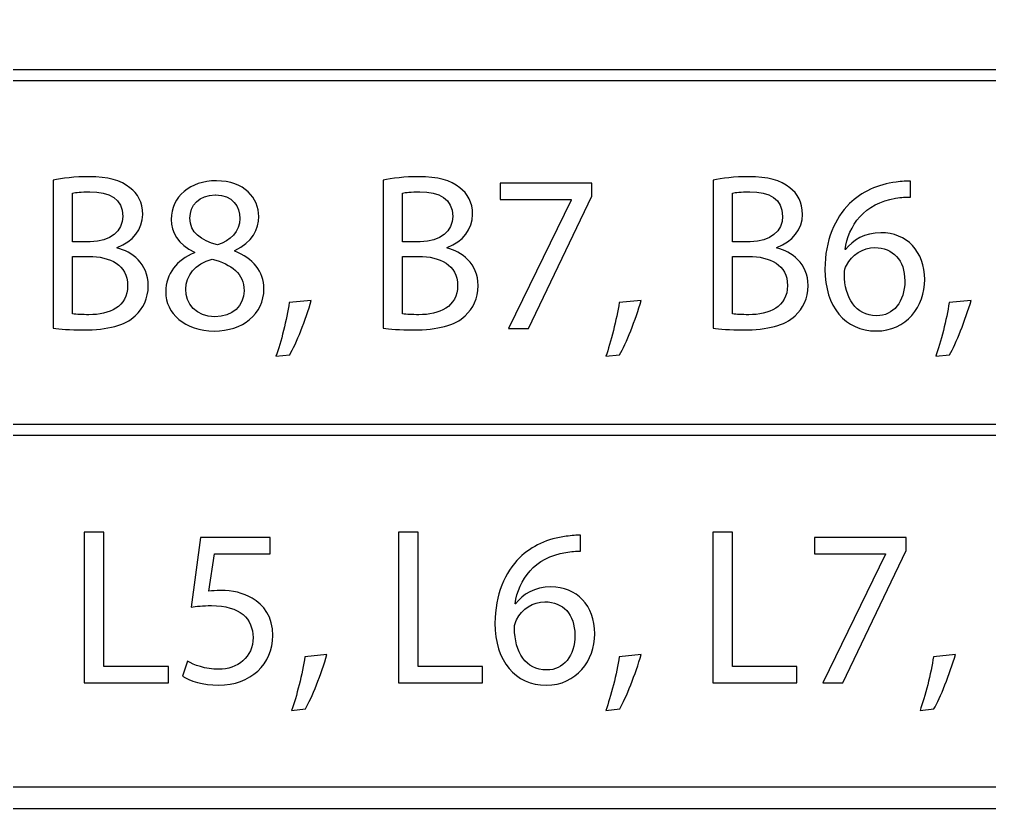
# Model space of a CAD drawing. Extents: x -2724 to 1562, y -166 to 302.
# Drawn here: x 1358.02 to 1380.04, y -27.5 to -9.57 of the extents above; entities that cross this region are included whole.
import ezdxf

# ---------------------------------------------------------------- set-up
doc = ezdxf.new("R2010")
doc.units = 0
doc.header["$LTSCALE"] = 0.25
doc.layers.add('DIM', color=6, linetype='CONTINUOUS')

msp = doc.modelspace()

# ---------------------------------------------------------------- linework, layer by layer
at = {"layer": 'DIM', "color": 3}
for points, knots in [([(1400.073, -27.496), (1400.073, -27.496), (1323.468, -27.496), (1323.468, -27.496), (1323.468, -27.496), (1323.468, -27.496), (1323.468, 45.749), (1323.468, 45.749), (1323.468, 45.749), (1323.468, 45.749), (1400.073, 45.749), (1400.073, 45.749), (1400.073, 45.749), (1400.073, 45.749), (1400.073, -27.496), (1400.073, -27.496)], [0, 0, 0, 0, 0.25, 0.25, 0.25, 0.25, 0.5, 0.5, 0.5, 0.5, 0.75, 0.75, 0.75, 0.75, 1, 1, 1, 1]), ([(1323.954, -27.01), (1323.954, -27.01), (1399.587, -27.01), (1399.587, -27.01), (1399.587, -27.01), (1399.587, -27.01), (1399.587, 45.263), (1399.587, 45.263), (1399.587, 45.263), (1399.587, 45.263), (1323.954, 45.263), (1323.954, 45.263), (1323.954, 45.263), (1323.954, 45.263), (1323.954, -27.01), (1323.954, -27.01)], [0, 0, 0, 0, 0.25, 0.25, 0.25, 0.25, 0.5, 0.5, 0.5, 0.5, 0.75, 0.75, 0.75, 0.75, 1, 1, 1, 1]), ([(1399.83, -10.963), (1399.83, -10.963), (1323.711, -10.963), (1323.711, -10.963), (1323.711, -10.963), (1323.711, -10.963), (1323.711, -10.72), (1323.711, -10.72), (1323.711, -10.72), (1323.711, -10.72), (1399.83, -10.72), (1399.83, -10.72), (1399.83, -10.72), (1399.83, -10.72), (1399.83, -10.963), (1399.83, -10.963)], [0, 0, 0, 0, 0.25, 0.25, 0.25, 0.25, 0.5, 0.5, 0.5, 0.5, 0.75, 0.75, 0.75, 0.75, 1, 1, 1, 1]), ([(1358.787, -13.223), (1358.981, -13.177), (1359.29, -13.146), (1359.595, -13.146), (1359.595, -13.146), (1360.037, -13.146), (1360.321, -13.223), (1360.529, -13.395), (1360.529, -13.395), (1360.707, -13.527), (1360.819, -13.73), (1360.819, -14), (1360.819, -14), (1360.819, -14.335), (1360.595, -14.624), (1360.24, -14.751), (1360.24, -14.751), (1360.24, -14.751), (1360.24, -14.766), (1360.24, -14.766), (1360.24, -14.766), (1360.565, -14.842), (1360.946, -15.111), (1360.946, -15.619), (1360.946, -15.619), (1360.946, -15.914), (1360.828, -16.137), (1360.651, -16.304), (1360.651, -16.304), (1360.418, -16.523), (1360.032, -16.624), (1359.473, -16.624), (1359.473, -16.624), (1359.168, -16.624), (1358.935, -16.604), (1358.787, -16.584), (1358.787, -16.584), (1358.787, -16.584), (1358.787, -13.223), (1358.787, -13.223)], [0, 0, 0, 0, 0.1, 0.1, 0.1, 0.1, 0.2, 0.2, 0.2, 0.2, 0.3, 0.3, 0.3, 0.3, 0.4, 0.4, 0.4, 0.4, 0.5, 0.5, 0.5, 0.5, 0.6, 0.6, 0.6, 0.6, 0.7, 0.7, 0.7, 0.7, 0.8, 0.8, 0.8, 0.8, 0.9, 0.9, 0.9, 0.9, 1, 1, 1, 1]), ([(1366.275, -13.223), (1366.468, -13.177), (1366.778, -13.146), (1367.082, -13.146), (1367.082, -13.146), (1367.524, -13.146), (1367.808, -13.223), (1368.017, -13.395), (1368.017, -13.395), (1368.195, -13.527), (1368.306, -13.73), (1368.306, -14), (1368.306, -14), (1368.306, -14.335), (1368.083, -14.624), (1367.728, -14.751), (1367.728, -14.751), (1367.728, -14.751), (1367.728, -14.766), (1367.728, -14.766), (1367.728, -14.766), (1368.052, -14.842), (1368.433, -15.111), (1368.433, -15.619), (1368.433, -15.619), (1368.433, -15.914), (1368.316, -16.137), (1368.139, -16.304), (1368.139, -16.304), (1367.905, -16.523), (1367.519, -16.624), (1366.961, -16.624), (1366.961, -16.624), (1366.656, -16.624), (1366.423, -16.604), (1366.275, -16.584), (1366.275, -16.584), (1366.275, -16.584), (1366.275, -13.223), (1366.275, -13.223)], [0, 0, 0, 0, 0.1, 0.1, 0.1, 0.1, 0.2, 0.2, 0.2, 0.2, 0.3, 0.3, 0.3, 0.3, 0.4, 0.4, 0.4, 0.4, 0.5, 0.5, 0.5, 0.5, 0.6, 0.6, 0.6, 0.6, 0.7, 0.7, 0.7, 0.7, 0.8, 0.8, 0.8, 0.8, 0.9, 0.9, 0.9, 0.9, 1, 1, 1, 1]), ([(1373.763, -13.223), (1373.956, -13.177), (1374.266, -13.146), (1374.57, -13.146), (1374.57, -13.146), (1375.012, -13.146), (1375.296, -13.223), (1375.505, -13.395), (1375.505, -13.395), (1375.682, -13.527), (1375.794, -13.73), (1375.794, -14), (1375.794, -14), (1375.794, -14.335), (1375.571, -14.624), (1375.215, -14.751), (1375.215, -14.751), (1375.215, -14.751), (1375.215, -14.766), (1375.215, -14.766), (1375.215, -14.766), (1375.54, -14.842), (1375.921, -15.111), (1375.921, -15.619), (1375.921, -15.619), (1375.921, -15.914), (1375.804, -16.137), (1375.626, -16.304), (1375.626, -16.304), (1375.393, -16.523), (1375.007, -16.624), (1374.448, -16.624), (1374.448, -16.624), (1374.143, -16.624), (1373.911, -16.604), (1373.763, -16.584), (1373.763, -16.584), (1373.763, -16.584), (1373.763, -13.223), (1373.763, -13.223)], [0, 0, 0, 0, 0.1, 0.1, 0.1, 0.1, 0.2, 0.2, 0.2, 0.2, 0.3, 0.3, 0.3, 0.3, 0.4, 0.4, 0.4, 0.4, 0.5, 0.5, 0.5, 0.5, 0.6, 0.6, 0.6, 0.6, 0.7, 0.7, 0.7, 0.7, 0.8, 0.8, 0.8, 0.8, 0.9, 0.9, 0.9, 0.9, 1, 1, 1, 1]), ([(1362.491, -13.238), (1363.13, -13.238), (1363.455, -13.634), (1363.455, -14.05), (1363.455, -14.05), (1363.455, -14.329), (1363.313, -14.634), (1362.907, -14.822), (1362.907, -14.822), (1362.907, -14.822), (1362.907, -14.837), (1362.907, -14.837), (1362.907, -14.837), (1363.318, -15), (1363.572, -15.294), (1363.572, -15.69), (1363.572, -15.69), (1363.572, -16.269), (1363.079, -16.65), (1362.45, -16.65), (1362.45, -16.65), (1361.759, -16.65), (1361.343, -16.244), (1361.343, -15.761), (1361.343, -15.761), (1361.343, -15.345), (1361.592, -15.045), (1361.993, -14.873), (1361.993, -14.873), (1361.993, -14.873), (1361.993, -14.857), (1361.993, -14.857), (1361.993, -14.857), (1361.622, -14.685), (1361.465, -14.401), (1361.465, -14.116), (1361.465, -14.116), (1361.465, -13.593), (1361.907, -13.238), (1362.486, -13.238), (1362.486, -13.238), (1362.486, -13.238), (1362.491, -13.238), (1362.491, -13.238)], [0, 0, 0, 0, 0.090909, 0.090909, 0.090909, 0.090909, 0.181818, 0.181818, 0.181818, 0.181818, 0.272727, 0.272727, 0.272727, 0.272727, 0.363636, 0.363636, 0.363636, 0.363636, 0.454545, 0.454545, 0.454545, 0.454545, 0.545455, 0.545455, 0.545455, 0.545455, 0.636364, 0.636364, 0.636364, 0.636364, 0.727273, 0.727273, 0.727273, 0.727273, 0.818182, 0.818182, 0.818182, 0.818182, 0.909091, 0.909091, 0.909091, 0.909091, 1, 1, 1, 1]), ([(1371.014, -13.294), (1371.014, -13.294), (1371.014, -13.588), (1371.014, -13.588), (1371.014, -13.588), (1371.014, -13.588), (1369.577, -16.594), (1369.577, -16.594), (1369.577, -16.594), (1369.577, -16.594), (1369.12, -16.594), (1369.12, -16.594), (1369.12, -16.594), (1369.12, -16.594), (1370.546, -13.675), (1370.546, -13.675), (1370.546, -13.675), (1370.546, -13.675), (1370.546, -13.664), (1370.546, -13.664), (1370.546, -13.664), (1370.546, -13.664), (1368.932, -13.664), (1368.932, -13.664), (1368.932, -13.664), (1368.932, -13.664), (1368.932, -13.294), (1368.932, -13.294), (1368.932, -13.294), (1368.932, -13.294), (1371.014, -13.294), (1371.014, -13.294)], [0, 0, 0, 0, 0.125, 0.125, 0.125, 0.125, 0.25, 0.25, 0.25, 0.25, 0.375, 0.375, 0.375, 0.375, 0.5, 0.5, 0.5, 0.5, 0.625, 0.625, 0.625, 0.625, 0.75, 0.75, 0.75, 0.75, 0.875, 0.875, 0.875, 0.875, 1, 1, 1, 1]), ([(1378.243, -13.609), (1378.151, -13.604), (1378.034, -13.614), (1377.908, -13.634), (1377.908, -13.634), (1377.202, -13.745), (1376.836, -14.253), (1376.76, -14.802), (1376.76, -14.802), (1376.76, -14.802), (1376.77, -14.802), (1376.77, -14.802), (1376.77, -14.802), (1376.928, -14.588), (1377.207, -14.416), (1377.573, -14.416), (1377.573, -14.416), (1378.156, -14.416), (1378.568, -14.842), (1378.568, -15.482), (1378.568, -15.482), (1378.568, -16.091), (1378.156, -16.649), (1377.466, -16.649), (1377.466, -16.649), (1376.765, -16.649), (1376.303, -16.102), (1376.303, -15.243), (1376.303, -15.243), (1376.303, -14.593), (1376.532, -14.081), (1376.862, -13.756), (1376.862, -13.756), (1377.136, -13.487), (1377.502, -13.319), (1377.918, -13.268), (1377.918, -13.268), (1378.049, -13.248), (1378.162, -13.243), (1378.243, -13.243), (1378.243, -13.243), (1378.243, -13.243), (1378.243, -13.609), (1378.243, -13.609)], [0, 0, 0, 0, 0.090909, 0.090909, 0.090909, 0.090909, 0.181818, 0.181818, 0.181818, 0.181818, 0.272727, 0.272727, 0.272727, 0.272727, 0.363636, 0.363636, 0.363636, 0.363636, 0.454545, 0.454545, 0.454545, 0.454545, 0.545455, 0.545455, 0.545455, 0.545455, 0.636364, 0.636364, 0.636364, 0.636364, 0.727273, 0.727273, 0.727273, 0.727273, 0.818182, 0.818182, 0.818182, 0.818182, 0.909091, 0.909091, 0.909091, 0.909091, 1, 1, 1, 1]), ([(1359.229, -14.624), (1359.229, -14.624), (1359.63, -14.624), (1359.63, -14.624), (1359.63, -14.624), (1360.093, -14.624), (1360.367, -14.375), (1360.367, -14.045), (1360.367, -14.045), (1360.367, -13.649), (1360.067, -13.487), (1359.62, -13.487), (1359.62, -13.487), (1359.417, -13.487), (1359.301, -13.502), (1359.229, -13.517), (1359.229, -13.517), (1359.229, -13.517), (1359.229, -14.624), (1359.229, -14.624)], [0, 0, 0, 0, 0.2, 0.2, 0.2, 0.2, 0.4, 0.4, 0.4, 0.4, 0.6, 0.6, 0.6, 0.6, 0.8, 0.8, 0.8, 0.8, 1, 1, 1, 1]), ([(1362.465, -13.558), (1362.094, -13.558), (1361.892, -13.802), (1361.892, -14.086), (1361.892, -14.086), (1361.887, -14.416), (1362.14, -14.593), (1362.521, -14.695), (1362.521, -14.695), (1362.805, -14.599), (1363.023, -14.395), (1363.023, -14.096), (1363.023, -14.096), (1363.023, -13.832), (1362.866, -13.558), (1362.47, -13.558), (1362.47, -13.558), (1362.47, -13.558), (1362.465, -13.558), (1362.465, -13.558)], [0, 0, 0, 0, 0.2, 0.2, 0.2, 0.2, 0.4, 0.4, 0.4, 0.4, 0.6, 0.6, 0.6, 0.6, 0.8, 0.8, 0.8, 0.8, 1, 1, 1, 1]), ([(1366.717, -14.624), (1366.717, -14.624), (1367.118, -14.624), (1367.118, -14.624), (1367.118, -14.624), (1367.58, -14.624), (1367.855, -14.375), (1367.855, -14.045), (1367.855, -14.045), (1367.855, -13.649), (1367.555, -13.487), (1367.108, -13.487), (1367.108, -13.487), (1366.905, -13.487), (1366.788, -13.502), (1366.717, -13.517), (1366.717, -13.517), (1366.717, -13.517), (1366.717, -14.624), (1366.717, -14.624)], [0, 0, 0, 0, 0.2, 0.2, 0.2, 0.2, 0.4, 0.4, 0.4, 0.4, 0.6, 0.6, 0.6, 0.6, 0.8, 0.8, 0.8, 0.8, 1, 1, 1, 1]), ([(1374.205, -14.624), (1374.205, -14.624), (1374.606, -14.624), (1374.606, -14.624), (1374.606, -14.624), (1375.068, -14.624), (1375.342, -14.375), (1375.342, -14.045), (1375.342, -14.045), (1375.342, -13.649), (1375.043, -13.487), (1374.596, -13.487), (1374.596, -13.487), (1374.392, -13.487), (1374.276, -13.502), (1374.205, -13.517), (1374.205, -13.517), (1374.205, -13.517), (1374.205, -14.624), (1374.205, -14.624)], [0, 0, 0, 0, 0.2, 0.2, 0.2, 0.2, 0.4, 0.4, 0.4, 0.4, 0.6, 0.6, 0.6, 0.6, 0.8, 0.8, 0.8, 0.8, 1, 1, 1, 1]), ([(1359.229, -16.259), (1359.321, -16.274), (1359.443, -16.279), (1359.6, -16.279), (1359.6, -16.279), (1360.057, -16.279), (1360.478, -16.112), (1360.478, -15.614), (1360.478, -15.614), (1360.478, -15.152), (1360.077, -14.954), (1359.595, -14.954), (1359.595, -14.954), (1359.595, -14.954), (1359.229, -14.954), (1359.229, -14.954), (1359.229, -14.954), (1359.229, -14.954), (1359.229, -16.259), (1359.229, -16.259)], [0, 0, 0, 0, 0.2, 0.2, 0.2, 0.2, 0.4, 0.4, 0.4, 0.4, 0.6, 0.6, 0.6, 0.6, 0.8, 0.8, 0.8, 0.8, 1, 1, 1, 1]), ([(1366.717, -16.259), (1366.809, -16.274), (1366.931, -16.279), (1367.088, -16.279), (1367.088, -16.279), (1367.545, -16.279), (1367.966, -16.112), (1367.966, -15.614), (1367.966, -15.614), (1367.966, -15.152), (1367.565, -14.954), (1367.082, -14.954), (1367.082, -14.954), (1367.082, -14.954), (1366.717, -14.954), (1366.717, -14.954), (1366.717, -14.954), (1366.717, -14.954), (1366.717, -16.259), (1366.717, -16.259)], [0, 0, 0, 0, 0.2, 0.2, 0.2, 0.2, 0.4, 0.4, 0.4, 0.4, 0.6, 0.6, 0.6, 0.6, 0.8, 0.8, 0.8, 0.8, 1, 1, 1, 1]), ([(1374.205, -16.259), (1374.296, -16.274), (1374.418, -16.279), (1374.575, -16.279), (1374.575, -16.279), (1375.032, -16.279), (1375.454, -16.112), (1375.454, -15.614), (1375.454, -15.614), (1375.454, -15.152), (1375.053, -14.954), (1374.57, -14.954), (1374.57, -14.954), (1374.57, -14.954), (1374.205, -14.954), (1374.205, -14.954), (1374.205, -14.954), (1374.205, -14.954), (1374.205, -16.259), (1374.205, -16.259)], [0, 0, 0, 0, 0.2, 0.2, 0.2, 0.2, 0.4, 0.4, 0.4, 0.4, 0.6, 0.6, 0.6, 0.6, 0.8, 0.8, 0.8, 0.8, 1, 1, 1, 1]), ([(1377.476, -16.304), (1377.857, -16.304), (1378.116, -15.985), (1378.116, -15.512), (1378.116, -15.512), (1378.116, -15.04), (1377.847, -14.756), (1377.435, -14.756), (1377.435, -14.756), (1377.166, -14.756), (1376.912, -14.918), (1376.791, -15.162), (1376.791, -15.162), (1376.765, -15.213), (1376.745, -15.274), (1376.745, -15.355), (1376.745, -15.355), (1376.75, -15.898), (1377.004, -16.304), (1377.471, -16.304), (1377.471, -16.304), (1377.471, -16.304), (1377.476, -16.304), (1377.476, -16.304)], [0, 0, 0, 0, 0.166667, 0.166667, 0.166667, 0.166667, 0.333333, 0.333333, 0.333333, 0.333333, 0.5, 0.5, 0.5, 0.5, 0.666667, 0.666667, 0.666667, 0.666667, 0.833333, 0.833333, 0.833333, 0.833333, 1, 1, 1, 1]), ([(1362.46, -16.325), (1362.861, -16.325), (1363.12, -16.076), (1363.12, -15.736), (1363.12, -15.736), (1363.12, -15.34), (1362.841, -15.142), (1362.394, -15.015), (1362.394, -15.015), (1362.008, -15.127), (1361.8, -15.385), (1361.8, -15.701), (1361.8, -15.701), (1361.785, -16.03), (1362.038, -16.325), (1362.455, -16.325), (1362.455, -16.325), (1362.455, -16.325), (1362.46, -16.325), (1362.46, -16.325)], [0, 0, 0, 0, 0.2, 0.2, 0.2, 0.2, 0.4, 0.4, 0.4, 0.4, 0.6, 0.6, 0.6, 0.6, 0.8, 0.8, 0.8, 0.8, 1, 1, 1, 1]), ([(1363.843, -17.224), (1363.955, -16.919), (1364.091, -16.375), (1364.147, -16.005), (1364.147, -16.005), (1364.147, -16.005), (1364.645, -15.954), (1364.645, -15.954), (1364.645, -15.954), (1364.523, -16.386), (1364.3, -16.95), (1364.157, -17.188), (1364.157, -17.188), (1364.157, -17.188), (1363.843, -17.224), (1363.843, -17.224)], [0, 0, 0, 0, 0.25, 0.25, 0.25, 0.25, 0.5, 0.5, 0.5, 0.5, 0.75, 0.75, 0.75, 0.75, 1, 1, 1, 1]), ([(1371.33, -17.224), (1371.442, -16.919), (1371.578, -16.375), (1371.634, -16.005), (1371.634, -16.005), (1371.634, -16.005), (1372.132, -15.954), (1372.132, -15.954), (1372.132, -15.954), (1372.01, -16.386), (1371.787, -16.95), (1371.644, -17.188), (1371.644, -17.188), (1371.644, -17.188), (1371.33, -17.224), (1371.33, -17.224)], [0, 0, 0, 0, 0.25, 0.25, 0.25, 0.25, 0.5, 0.5, 0.5, 0.5, 0.75, 0.75, 0.75, 0.75, 1, 1, 1, 1]), ([(1378.817, -17.224), (1378.929, -16.919), (1379.066, -16.375), (1379.122, -16.005), (1379.122, -16.005), (1379.122, -16.005), (1379.62, -15.954), (1379.62, -15.954), (1379.62, -15.954), (1379.498, -16.386), (1379.274, -16.95), (1379.132, -17.188), (1379.132, -17.188), (1379.132, -17.188), (1378.817, -17.224), (1378.817, -17.224)], [0, 0, 0, 0, 0.25, 0.25, 0.25, 0.25, 0.5, 0.5, 0.5, 0.5, 0.75, 0.75, 0.75, 0.75, 1, 1, 1, 1]), ([(1399.83, -19.013), (1399.83, -19.013), (1323.711, -19.013), (1323.711, -19.013), (1323.711, -19.013), (1323.711, -19.013), (1323.711, -18.77), (1323.711, -18.77), (1323.711, -18.77), (1323.711, -18.77), (1399.83, -18.77), (1399.83, -18.77), (1399.83, -18.77), (1399.83, -18.77), (1399.83, -19.013), (1399.83, -19.013)], [0, 0, 0, 0, 0.25, 0.25, 0.25, 0.25, 0.5, 0.5, 0.5, 0.5, 0.75, 0.75, 0.75, 0.75, 1, 1, 1, 1]), ([(1359.494, -21.215), (1359.494, -21.215), (1359.941, -21.215), (1359.941, -21.215), (1359.941, -21.215), (1359.941, -21.215), (1359.941, -24.266), (1359.941, -24.266), (1359.941, -24.266), (1359.941, -24.266), (1361.403, -24.266), (1361.403, -24.266), (1361.403, -24.266), (1361.403, -24.266), (1361.403, -24.637), (1361.403, -24.637), (1361.403, -24.637), (1361.403, -24.637), (1359.494, -24.637), (1359.494, -24.637), (1359.494, -24.637), (1359.494, -24.637), (1359.494, -21.215), (1359.494, -21.215)], [0, 0, 0, 0, 0.166667, 0.166667, 0.166667, 0.166667, 0.333333, 0.333333, 0.333333, 0.333333, 0.5, 0.5, 0.5, 0.5, 0.666667, 0.666667, 0.666667, 0.666667, 0.833333, 0.833333, 0.833333, 0.833333, 1, 1, 1, 1]), ([(1363.709, -21.713), (1363.709, -21.713), (1362.45, -21.713), (1362.45, -21.713), (1362.45, -21.713), (1362.45, -21.713), (1362.323, -22.561), (1362.323, -22.561), (1362.323, -22.561), (1362.399, -22.55), (1362.47, -22.54), (1362.592, -22.54), (1362.592, -22.54), (1362.851, -22.54), (1363.1, -22.596), (1363.303, -22.718), (1363.303, -22.718), (1363.562, -22.86), (1363.775, -23.149), (1363.775, -23.566), (1363.775, -23.566), (1363.775, -24.21), (1363.262, -24.693), (1362.546, -24.693), (1362.546, -24.693), (1362.186, -24.693), (1361.886, -24.591), (1361.724, -24.49), (1361.724, -24.49), (1361.724, -24.49), (1361.836, -24.15), (1361.836, -24.15), (1361.836, -24.15), (1361.973, -24.231), (1362.242, -24.332), (1362.546, -24.332), (1362.546, -24.332), (1362.963, -24.332), (1363.329, -24.058), (1363.323, -23.611), (1363.323, -23.611), (1363.323, -23.19), (1363.034, -22.886), (1362.379, -22.886), (1362.379, -22.886), (1362.186, -22.886), (1362.039, -22.901), (1361.917, -22.921), (1361.917, -22.921), (1361.917, -22.921), (1362.13, -21.337), (1362.13, -21.337), (1362.13, -21.337), (1362.13, -21.337), (1363.709, -21.337), (1363.709, -21.337), (1363.709, -21.337), (1363.709, -21.337), (1363.709, -21.713), (1363.709, -21.713)], [0, 0, 0, 0, 0.066667, 0.066667, 0.066667, 0.066667, 0.133333, 0.133333, 0.133333, 0.133333, 0.2, 0.2, 0.2, 0.2, 0.266667, 0.266667, 0.266667, 0.266667, 0.333333, 0.333333, 0.333333, 0.333333, 0.4, 0.4, 0.4, 0.4, 0.466667, 0.466667, 0.466667, 0.466667, 0.533333, 0.533333, 0.533333, 0.533333, 0.6, 0.6, 0.6, 0.6, 0.666667, 0.666667, 0.666667, 0.666667, 0.733333, 0.733333, 0.733333, 0.733333, 0.8, 0.8, 0.8, 0.8, 0.866667, 0.866667, 0.866667, 0.866667, 0.933333, 0.933333, 0.933333, 0.933333, 1, 1, 1, 1]), ([(1366.626, -21.215), (1366.626, -21.215), (1367.073, -21.215), (1367.073, -21.215), (1367.073, -21.215), (1367.073, -21.215), (1367.073, -24.266), (1367.073, -24.266), (1367.073, -24.266), (1367.073, -24.266), (1368.535, -24.266), (1368.535, -24.266), (1368.535, -24.266), (1368.535, -24.266), (1368.535, -24.637), (1368.535, -24.637), (1368.535, -24.637), (1368.535, -24.637), (1366.626, -24.637), (1366.626, -24.637), (1366.626, -24.637), (1366.626, -24.637), (1366.626, -21.215), (1366.626, -21.215)], [0, 0, 0, 0, 0.166667, 0.166667, 0.166667, 0.166667, 0.333333, 0.333333, 0.333333, 0.333333, 0.5, 0.5, 0.5, 0.5, 0.666667, 0.666667, 0.666667, 0.666667, 0.833333, 0.833333, 0.833333, 0.833333, 1, 1, 1, 1]), ([(1370.755, -21.652), (1370.663, -21.646), (1370.546, -21.657), (1370.42, -21.677), (1370.42, -21.677), (1369.714, -21.789), (1369.348, -22.296), (1369.272, -22.845), (1369.272, -22.845), (1369.272, -22.845), (1369.282, -22.845), (1369.282, -22.845), (1369.282, -22.845), (1369.44, -22.632), (1369.719, -22.459), (1370.085, -22.459), (1370.085, -22.459), (1370.668, -22.459), (1371.08, -22.886), (1371.08, -23.525), (1371.08, -23.525), (1371.08, -24.134), (1370.668, -24.693), (1369.978, -24.693), (1369.978, -24.693), (1369.277, -24.693), (1368.815, -24.145), (1368.815, -23.287), (1368.815, -23.287), (1368.815, -22.637), (1369.044, -22.124), (1369.374, -21.799), (1369.374, -21.799), (1369.648, -21.53), (1370.014, -21.362), (1370.43, -21.312), (1370.43, -21.312), (1370.561, -21.291), (1370.673, -21.286), (1370.755, -21.286), (1370.755, -21.286), (1370.755, -21.286), (1370.755, -21.652), (1370.755, -21.652)], [0, 0, 0, 0, 0.090909, 0.090909, 0.090909, 0.090909, 0.181818, 0.181818, 0.181818, 0.181818, 0.272727, 0.272727, 0.272727, 0.272727, 0.363636, 0.363636, 0.363636, 0.363636, 0.454545, 0.454545, 0.454545, 0.454545, 0.545455, 0.545455, 0.545455, 0.545455, 0.636364, 0.636364, 0.636364, 0.636364, 0.727273, 0.727273, 0.727273, 0.727273, 0.818182, 0.818182, 0.818182, 0.818182, 0.909091, 0.909091, 0.909091, 0.909091, 1, 1, 1, 1]), ([(1373.758, -21.215), (1373.758, -21.215), (1374.205, -21.215), (1374.205, -21.215), (1374.205, -21.215), (1374.205, -21.215), (1374.205, -24.266), (1374.205, -24.266), (1374.205, -24.266), (1374.205, -24.266), (1375.667, -24.266), (1375.667, -24.266), (1375.667, -24.266), (1375.667, -24.266), (1375.667, -24.637), (1375.667, -24.637), (1375.667, -24.637), (1375.667, -24.637), (1373.758, -24.637), (1373.758, -24.637), (1373.758, -24.637), (1373.758, -24.637), (1373.758, -21.215), (1373.758, -21.215)], [0, 0, 0, 0, 0.166667, 0.166667, 0.166667, 0.166667, 0.333333, 0.333333, 0.333333, 0.333333, 0.5, 0.5, 0.5, 0.5, 0.666667, 0.666667, 0.666667, 0.666667, 0.833333, 0.833333, 0.833333, 0.833333, 1, 1, 1, 1]), ([(1378.146, -21.337), (1378.146, -21.337), (1378.146, -21.631), (1378.146, -21.631), (1378.146, -21.631), (1378.146, -21.631), (1376.709, -24.637), (1376.709, -24.637), (1376.709, -24.637), (1376.709, -24.637), (1376.252, -24.637), (1376.252, -24.637), (1376.252, -24.637), (1376.252, -24.637), (1377.678, -21.718), (1377.678, -21.718), (1377.678, -21.718), (1377.678, -21.718), (1377.678, -21.707), (1377.678, -21.707), (1377.678, -21.707), (1377.678, -21.707), (1376.064, -21.707), (1376.064, -21.707), (1376.064, -21.707), (1376.064, -21.707), (1376.064, -21.337), (1376.064, -21.337), (1376.064, -21.337), (1376.064, -21.337), (1378.146, -21.337), (1378.146, -21.337)], [0, 0, 0, 0, 0.125, 0.125, 0.125, 0.125, 0.25, 0.25, 0.25, 0.25, 0.375, 0.375, 0.375, 0.375, 0.5, 0.5, 0.5, 0.5, 0.625, 0.625, 0.625, 0.625, 0.75, 0.75, 0.75, 0.75, 0.875, 0.875, 0.875, 0.875, 1, 1, 1, 1]), ([(1369.988, -24.348), (1370.369, -24.348), (1370.628, -24.028), (1370.628, -23.556), (1370.628, -23.556), (1370.628, -23.084), (1370.359, -22.799), (1369.947, -22.799), (1369.947, -22.799), (1369.678, -22.799), (1369.424, -22.962), (1369.303, -23.205), (1369.303, -23.205), (1369.277, -23.256), (1369.257, -23.317), (1369.257, -23.398), (1369.257, -23.398), (1369.262, -23.941), (1369.516, -24.348), (1369.983, -24.348), (1369.983, -24.348), (1369.983, -24.348), (1369.988, -24.348), (1369.988, -24.348)], [0, 0, 0, 0, 0.166667, 0.166667, 0.166667, 0.166667, 0.333333, 0.333333, 0.333333, 0.333333, 0.5, 0.5, 0.5, 0.5, 0.666667, 0.666667, 0.666667, 0.666667, 0.833333, 0.833333, 0.833333, 0.833333, 1, 1, 1, 1]), ([(1364.198, -25.267), (1364.31, -24.962), (1364.447, -24.419), (1364.502, -24.048), (1364.502, -24.048), (1364.502, -24.048), (1365, -23.997), (1365, -23.997), (1365, -23.997), (1364.878, -24.429), (1364.655, -24.992), (1364.513, -25.231), (1364.513, -25.231), (1364.513, -25.231), (1364.198, -25.267), (1364.198, -25.267)], [0, 0, 0, 0, 0.25, 0.25, 0.25, 0.25, 0.5, 0.5, 0.5, 0.5, 0.75, 0.75, 0.75, 0.75, 1, 1, 1, 1]), ([(1371.33, -25.267), (1371.442, -24.962), (1371.579, -24.419), (1371.635, -24.048), (1371.635, -24.048), (1371.635, -24.048), (1372.132, -23.997), (1372.132, -23.997), (1372.132, -23.997), (1372.01, -24.429), (1371.787, -24.992), (1371.645, -25.231), (1371.645, -25.231), (1371.645, -25.231), (1371.33, -25.267), (1371.33, -25.267)], [0, 0, 0, 0, 0.25, 0.25, 0.25, 0.25, 0.5, 0.5, 0.5, 0.5, 0.75, 0.75, 0.75, 0.75, 1, 1, 1, 1]), ([(1378.462, -25.267), (1378.574, -24.962), (1378.711, -24.419), (1378.767, -24.048), (1378.767, -24.048), (1378.767, -24.048), (1379.265, -23.997), (1379.265, -23.997), (1379.265, -23.997), (1379.142, -24.429), (1378.919, -24.992), (1378.777, -25.231), (1378.777, -25.231), (1378.777, -25.231), (1378.462, -25.267), (1378.462, -25.267)], [0, 0, 0, 0, 0.25, 0.25, 0.25, 0.25, 0.5, 0.5, 0.5, 0.5, 0.75, 0.75, 0.75, 0.75, 1, 1, 1, 1])]:
    msp.add_open_spline(points, degree=3, knots=knots, dxfattribs=at)

doc.saveas('drawing.dxf')
